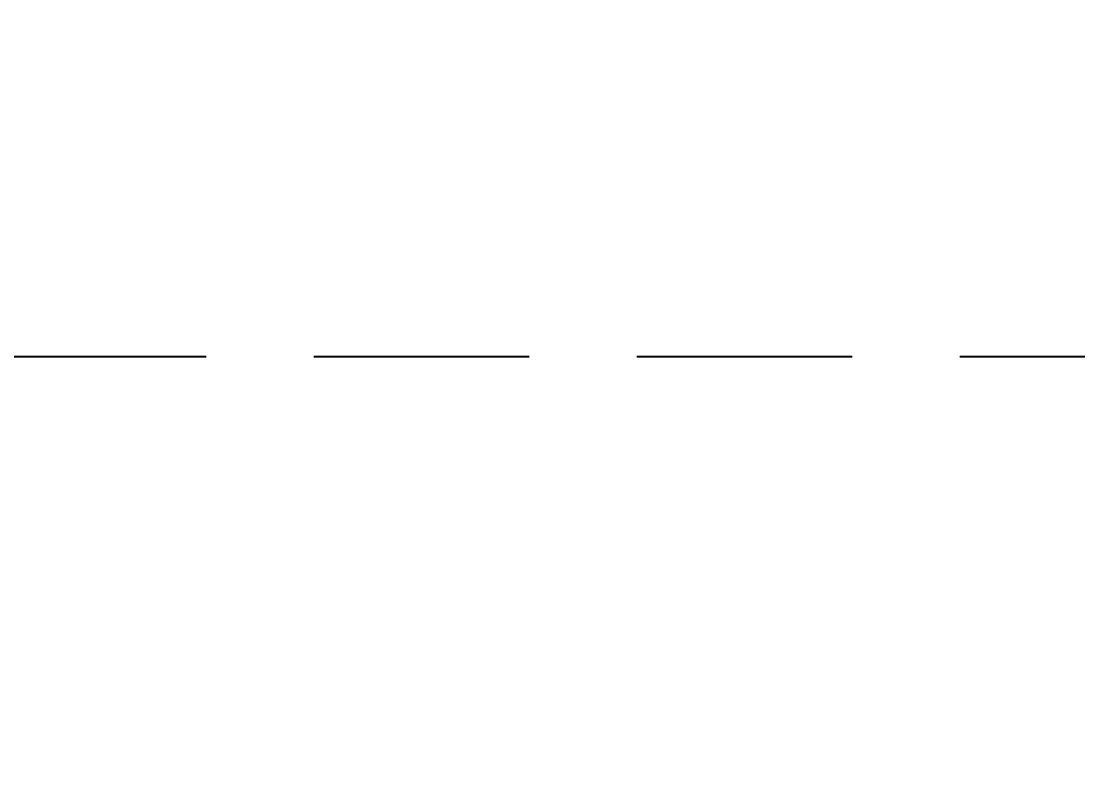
# Model space of a CAD drawing. Header units: inches. Extents: x 129892 to 140765, y 18172 to 24435.
# Drawn here: x 135177.36 to 135208.53, y 20832.04 to 20854.27 of the extents above; entities that cross this region are included whole.
import ezdxf

# ---------------------------------------------------------------- set-up
doc = ezdxf.new("R2010")
doc.units = ezdxf.units.IN
doc.header["$MEASUREMENT"] = 0
doc.header["$PDMODE"] = 66
doc.linetypes.add('DASHED2', pattern=[9.525, 6.35, -3.175])
doc.styles.add('EXCELSIOR', font='dim.shx', dxfattribs={"height": 45})
doc.dimstyles.new('EXCELSIOR', dxfattribs={"dimtxt": 50, "dimasz": 15, "dimexe": 20, "dimexo": 20, "dimgap": 10, "dimtad": 1, "dimdec": 0, "dimtxsty": 'EXCELSIOR', "dimblk": 'OBLIQUE', "dimcen": 2.5, "dimclrd": 1, "dimclre": 1, "dimclrt": 1, "dimadec": 0, "dimazin": 0, "dimtfac": 1, "dimtdec": 0, "dimtofl": 0, "dimtmove": 0, "dimatfit": 3, "dimfxl": 0, "dimlwd": 25, "dimarcsym": 0})

# ---------------------------------------------------------------- blocks, each defined once
blk = doc.blocks.new('_OBLIQUE')
at = {"color": 0, "linetype": 'ByBlock'}
blk.add_line((-0.5, -0.5), (0.5, 0.5), dxfattribs=at)
blk = doc.blocks.new('*D146')
at = {"color": 1, "lineweight": 25}
for p, q in [((135320.623, 20844.381), (135320.623, 20967.238)), ((135320.623, 20824.381), (135320.623, 20809.381))]:
    blk.add_line(p, q, dxfattribs=at)
at = {"color": 1, "lineweight": -2}
for p, q in [((135340.623, 20844.381), (135340.623, 20844.381)), ((135198.995, 20824.381), (135340.623, 20824.381))]:
    blk.add_line(p, q, dxfattribs=at)
at = {"layer": 'Defpoints', "color": 0}
for p in [(135320.623, 20844.381), (135320.623, 20844.381), (135178.995, 20824.381)]:
    blk.add_point(p, dxfattribs=at)
at = {"color": 1, "lineweight": 25, "xscale": 15, "yscale": 15, "zscale": 15}
for p, rotation in [((135320.623, 20844.381), 270), ((135320.623, 20824.381), 90)]:
    blk.add_blockref('_OBLIQUE', p, dxfattribs=dict(at, rotation=rotation))
at = {"color": 1, "insert": (135288.123, 20920.809), "char_height": 45, "attachment_point": 5, "rotation": 90, "style": 'EXCELSIOR'}
blk.add_mtext('20', dxfattribs=at)

msp = doc.modelspace()

# ---------------------------------------------------------------- linework, layer by layer
at = {"color": 252, "linetype": 'DASHED2'}
msp.add_lwpolyline([(133661.995, 20844.381), (135416.158, 20844.381)], dxfattribs=at)

# ---------------------------------------------------------------- dimensions: what is measured, and where the dimension line sits
dim = msp.add_linear_dim(base=(135320.623, 20844.381), p1=(135178.995, 20824.381), p2=(135320.623, 20844.381), angle=90, dimstyle='EXCELSIOR')
dim.commit()
dim.dimension.update_dxf_attribs({"geometry": '*D146', "text_midpoint": (135288.123, 20920.809)})

doc.saveas('drawing.dxf')
